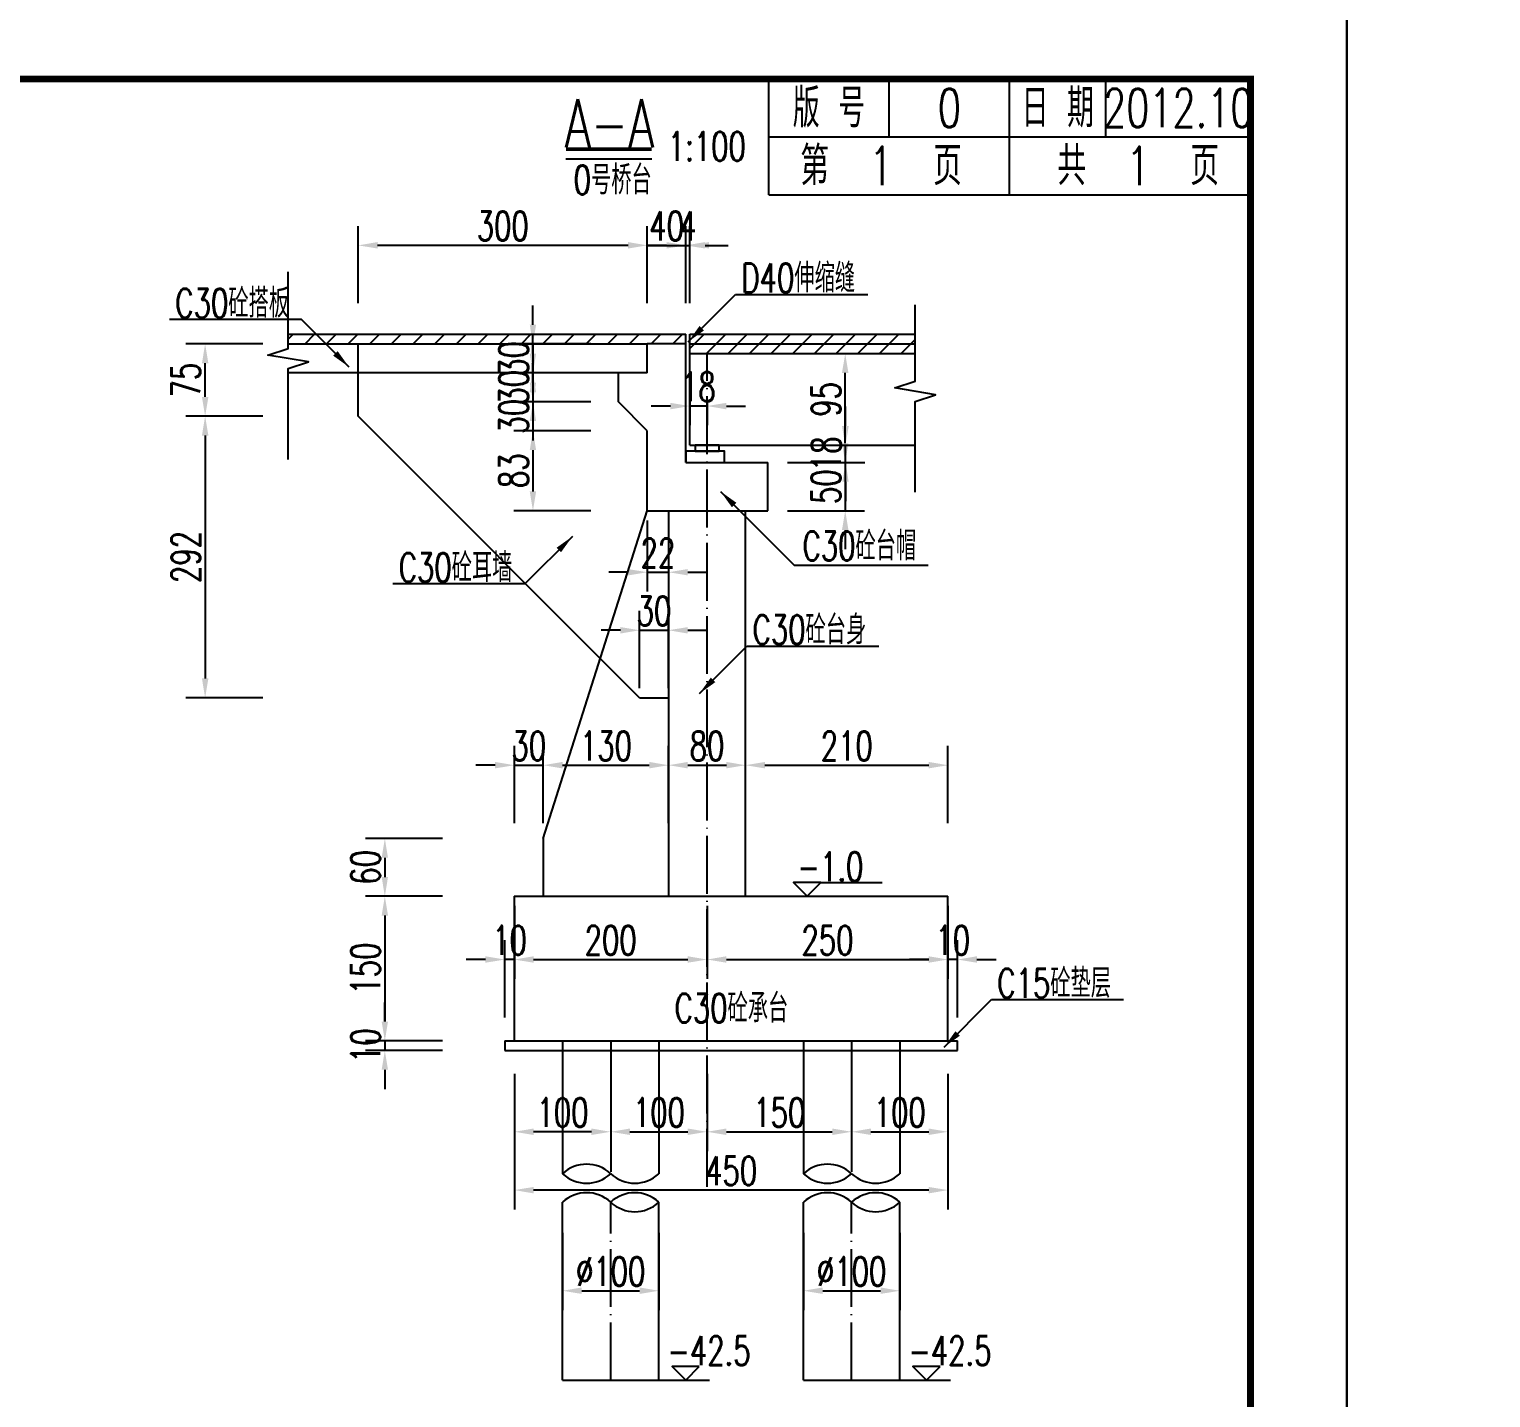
# Model space of a CAD drawing. Header units: millimetres. Extents: x -51 to 12129, y -1309 to -715.
# Drawn here: x 1072.6 to 1224.3, y -1158.5 to -1016.5 of the extents above; entities that cross this region are included whole.
import ezdxf
from ezdxf.enums import TextEntityAlignment as Align

# ---------------------------------------------------------------- set-up
doc = ezdxf.new("R2010")
doc.units = ezdxf.units.MM
doc.header["$LTSCALE"] = 0.25
doc.linetypes.add('ACAD_ISO04W100', pattern=[30, 24, -3, 0, -3])
for name, color, linetype in [('10', 1, 'Continuous'), ('中心线', 3, 'ACAD_ISO04W100'), ('图框', 7, 'Continuous'), ('填充', 8, 'Continuous'), ('文字', 7, 'Continuous'), ('文字字符', 7, 'Continuous'), ('标注', 4, 'Continuous'), ('次轮廓线', 7, 'Continuous'), ('轮廓线', 1, 'Continuous')]:
    doc.layers.add(name, color=color, linetype=linetype)
doc.styles.get("Standard").update_dxf_attribs({"font": 'simplex1.shx', "width": 0.7, "bigfont": 'hztxt.shx'})
doc.dimstyles.get("Standard").update_dxf_attribs({"dimscale": 0, "dimtxt": 3, "dimasz": 2, "dimexe": 1, "dimexo": 1, "dimgap": 0.5, "dimtad": 1, "dimdec": 1, "dimzin": 9, "dimdsep": 46, "dimtxsty": 'Standard', "dimcen": 0.5, "dimclrd": 256, "dimclre": 256, "dimclrt": 256, "dimadec": 1, "dimazin": 2, "dimtfac": 1, "dimtdec": 1, "dimtix": 1, "dimtmove": 2, "dimatfit": 3, "dimfxl": 0, "dimtolj": 1, "dimtzin": 0, "dimlwd": -1, "dimlwe": -1, "dimarcsym": 0})
doc.dimstyles.new('比例1：100', dxfattribs={"dimtxt": 3, "dimasz": 2, "dimexe": 2, "dimexo": 1, "dimgap": 0.5, "dimtad": 1, "dimlfac": 10, "dimzin": 13, "dimdsep": 46, "dimtxsty": 'Standard', "dimcen": -0.09, "dimclrd": 256, "dimclre": 256, "dimclrt": 7, "dimaunit": 1, "dimadec": 0, "dimazin": 2, "dimtfac": 0.0005, "dimtix": 1, "dimtmove": 2, "dimatfit": 3, "dimfxl": 0, "dimtolj": 1, "dimtzin": 13, "dimarcsym": 0})
doc.dimstyles.new('比例1：200', dxfattribs={"dimtxt": 3, "dimasz": 2, "dimexe": 2, "dimexo": 1, "dimgap": 0.5, "dimtad": 1, "dimlfac": 20, "dimzin": 13, "dimdsep": 46, "dimtxsty": 'Standard', "dimcen": -0.09, "dimclrd": 256, "dimclre": 256, "dimclrt": 7, "dimaunit": 1, "dimadec": 0, "dimazin": 2, "dimtfac": 0.0005, "dimtix": 1, "dimtmove": 2, "dimatfit": 3, "dimfxl": 0, "dimtolj": 1, "dimtzin": 13, "dimarcsym": 0})

# ---------------------------------------------------------------- blocks, each defined once
blk = doc.blocks.new('*D894')
at = {"layer": 'Defpoints', "color": 0}
for p in [(1127.93, -1138.16), (1137.93, -1138.16), (1137.93, -1147.35)]:
    blk.add_point(p, dxfattribs=at)
at = {"layer": '标注', "lineweight": -2}
for p, q in [((1127.93, -1141.35), (1127.93, -1149.35)), ((1137.93, -1141.35), (1137.93, -1149.35)), ((1129.93, -1147.35), (1135.93, -1147.35))]:
    blk.add_line(p, q, dxfattribs=at)
at = {"layer": '标注'}
for points in [[(1129.93, -1147.01), (1129.93, -1147.68), (1127.93, -1147.35)], [(1135.93, -1147.01), (1135.93, -1147.68), (1137.93, -1147.35)]]:
    blk.add_solid(points, dxfattribs=at)
at = {"layer": '标注', "color": 7, "insert": (1132.93, -1145.35), "char_height": 3, "attachment_point": 5}
blk.add_mtext('\\A1;%%C100', dxfattribs=at)
blk = doc.blocks.new('*D895')
at = {"layer": 'Defpoints', "color": 0}
for p in [(1152.93, -1138.16), (1162.93, -1138.16), (1162.93, -1147.35)]:
    blk.add_point(p, dxfattribs=at)
at = {"layer": '标注', "lineweight": -2}
for p, q in [((1152.93, -1141.35), (1152.93, -1149.35)), ((1162.93, -1141.35), (1162.93, -1149.35)), ((1154.93, -1147.35), (1160.93, -1147.35))]:
    blk.add_line(p, q, dxfattribs=at)
at = {"layer": '标注'}
for points in [[(1154.93, -1147.01), (1154.93, -1147.68), (1152.93, -1147.35)], [(1160.93, -1147.01), (1160.93, -1147.68), (1162.93, -1147.35)]]:
    blk.add_solid(points, dxfattribs=at)
at = {"layer": '标注', "color": 7, "insert": (1157.93, -1145.35), "char_height": 3, "attachment_point": 5}
blk.add_mtext('\\A1;%%C100', dxfattribs=at)
blk = doc.blocks.new('*D936')
at = {"layer": 'Defpoints', "color": 0}
for p in [(1136.73, -1049.13), (1124.86, -1052.13), (1136.73, -1052.13)]:
    blk.add_point(p, dxfattribs=at)
at = {"layer": '标注', "lineweight": -2}
for p, q in [((1124.86, -1047.13), (1124.86, -1045.13)), ((1130.86, -1049.13), (1122.86, -1049.13)), ((1124.86, -1049.13), (1124.86, -1052.13)), ((1130.86, -1052.13), (1122.86, -1052.13)), ((1124.86, -1054.13), (1124.86, -1056.13))]:
    blk.add_line(p, q, dxfattribs=at)
at = {"layer": '标注'}
for points in [[(1124.53, -1047.13), (1125.19, -1047.13), (1124.86, -1049.13)], [(1124.53, -1054.13), (1125.19, -1054.13), (1124.86, -1052.13)]]:
    blk.add_solid(points, dxfattribs=at)
at = {"layer": '标注', "color": 7, "insert": (1122.86, -1050.63), "char_height": 3, "attachment_point": 5, "rotation": 90}
blk.add_mtext('\\A1;30', dxfattribs=at)
blk = doc.blocks.new('*D937')
at = {"layer": 'Defpoints', "color": 0}
for p in [(1133.73, -1052.13), (1124.86, -1055.13), (1133.73, -1055.13)]:
    blk.add_point(p, dxfattribs=at)
at = {"layer": '标注', "lineweight": -2}
for p, q in [((1124.86, -1050.13), (1124.86, -1048.13)), ((1130.86, -1052.13), (1122.86, -1052.13)), ((1124.86, -1052.13), (1124.86, -1055.13)), ((1130.86, -1055.13), (1122.86, -1055.13)), ((1124.86, -1057.13), (1124.86, -1059.13))]:
    blk.add_line(p, q, dxfattribs=at)
at = {"layer": '标注'}
for points in [[(1124.53, -1050.13), (1125.19, -1050.13), (1124.86, -1052.13)], [(1124.53, -1057.13), (1125.19, -1057.13), (1124.86, -1055.13)]]:
    blk.add_solid(points, dxfattribs=at)
at = {"layer": '标注', "color": 7, "insert": (1122.86, -1053.63), "char_height": 3, "attachment_point": 5, "rotation": 90}
blk.add_mtext('\\A1;30', dxfattribs=at)
blk = doc.blocks.new('*D938')
at = {"layer": 'Defpoints', "color": 0}
for p in [(1133.73, -1055.13), (1124.86, -1058.13), (1136.73, -1058.13)]:
    blk.add_point(p, dxfattribs=at)
at = {"layer": '标注', "lineweight": -2}
for p, q in [((1124.86, -1053.13), (1124.86, -1051.13)), ((1130.86, -1055.13), (1122.86, -1055.13)), ((1124.86, -1055.13), (1124.86, -1058.13)), ((1130.86, -1058.13), (1122.86, -1058.13)), ((1124.86, -1060.13), (1124.86, -1062.13))]:
    blk.add_line(p, q, dxfattribs=at)
at = {"layer": '标注'}
for points in [[(1124.53, -1053.13), (1125.19, -1053.13), (1124.86, -1055.13)], [(1124.53, -1060.13), (1125.19, -1060.13), (1124.86, -1058.13)]]:
    blk.add_solid(points, dxfattribs=at)
at = {"layer": '标注', "color": 7, "insert": (1122.86, -1056.63), "char_height": 3, "attachment_point": 5, "rotation": 90}
blk.add_mtext('\\A1;30', dxfattribs=at)
blk = doc.blocks.new('*D939')
at = {"layer": 'Defpoints', "color": 0}
for p in [(1136.73, -1058.13), (1124.86, -1066.43), (1136.73, -1066.43)]:
    blk.add_point(p, dxfattribs=at)
at = {"layer": '标注', "lineweight": -2}
for p, q in [((1130.86, -1058.13), (1122.86, -1058.13)), ((1124.86, -1060.13), (1124.86, -1064.43)), ((1130.86, -1066.43), (1122.86, -1066.43))]:
    blk.add_line(p, q, dxfattribs=at)
at = {"layer": '标注'}
for points in [[(1124.53, -1060.13), (1125.19, -1060.13), (1124.86, -1058.13)], [(1124.53, -1064.43), (1125.19, -1064.43), (1124.86, -1066.43)]]:
    blk.add_solid(points, dxfattribs=at)
at = {"layer": '标注', "color": 7, "insert": (1122.86, -1062.28), "char_height": 3, "attachment_point": 5, "rotation": 90}
blk.add_mtext('\\A1;83', dxfattribs=at)
blk = doc.blocks.new('*D940')
at = {"layer": 'Defpoints', "color": 0}
for p in [(1106.73, -1038.9), (1106.73, -1049.13), (1136.73, -1049.13)]:
    blk.add_point(p, dxfattribs=at)
at = {"layer": '标注', "lineweight": -2}
for p, q in [((1106.73, -1044.9), (1106.73, -1036.9)), ((1136.73, -1044.9), (1136.73, -1036.9)), ((1134.73, -1038.9), (1108.73, -1038.9))]:
    blk.add_line(p, q, dxfattribs=at)
at = {"layer": '标注'}
for points in [[(1108.73, -1038.56), (1108.73, -1039.23), (1106.73, -1038.9)], [(1134.73, -1038.56), (1134.73, -1039.23), (1136.73, -1038.9)]]:
    blk.add_solid(points, dxfattribs=at)
at = {"layer": '标注', "color": 7, "insert": (1121.73, -1036.9), "char_height": 3, "attachment_point": 5}
blk.add_mtext('\\A1;300', dxfattribs=at)
blk = doc.blocks.new('*D941')
at = {"layer": 'Defpoints', "color": 0}
for p in [(1140.73, -1038.9), (1136.73, -1049.13), (1140.73, -1049.13)]:
    blk.add_point(p, dxfattribs=at)
at = {"layer": '标注', "lineweight": -2}
for p, q in [((1136.73, -1044.9), (1136.73, -1036.9)), ((1140.73, -1044.9), (1140.73, -1036.9)), ((1134.73, -1038.9), (1132.73, -1038.9)), ((1136.73, -1038.9), (1140.73, -1038.9)), ((1142.73, -1038.9), (1144.73, -1038.9))]:
    blk.add_line(p, q, dxfattribs=at)
at = {"layer": '标注'}
for points in [[(1134.73, -1038.56), (1134.73, -1039.23), (1136.73, -1038.9)], [(1142.73, -1038.56), (1142.73, -1039.23), (1140.73, -1038.9)]]:
    blk.add_solid(points, dxfattribs=at)
at = {"layer": '标注', "color": 7, "insert": (1138.73, -1036.9), "char_height": 3, "attachment_point": 5}
blk.add_mtext('\\A1;40', dxfattribs=at)
blk = doc.blocks.new('*D896')
at = {"layer": 'Defpoints', "color": 0}
for p in [(1141.13, -1038.9), (1141.13, -1049.13), (1140.73, -1058.68)]:
    blk.add_point(p, dxfattribs=at)
at = {"layer": '标注', "lineweight": -2}
for p, q in [((1140.73, -1044.9), (1140.73, -1036.9)), ((1141.13, -1044.9), (1141.13, -1036.9)), ((1138.73, -1038.9), (1136.73, -1038.9)), ((1140.73, -1038.9), (1141.13, -1038.9)), ((1143.13, -1038.9), (1145.13, -1038.9))]:
    blk.add_line(p, q, dxfattribs=at)
at = {"layer": '标注'}
for points in [[(1138.73, -1038.56), (1138.73, -1039.23), (1140.73, -1038.9)], [(1143.13, -1038.56), (1143.13, -1039.23), (1141.13, -1038.9)]]:
    blk.add_solid(points, dxfattribs=at)
at = {"layer": '标注', "color": 7, "insert": (1140.93, -1036.9), "char_height": 3, "attachment_point": 5}
blk.add_mtext('\\A1;4', dxfattribs=at)
blk = doc.blocks.new('*D942')
at = {"layer": 'Defpoints', "color": 0}
for p in [(1148.17, -1050.13), (1157.27, -1050.13), (1148.17, -1059.63)]:
    blk.add_point(p, dxfattribs=at)
at = {"layer": '标注', "lineweight": -2}
for p, q in [((1151.27, -1050.13), (1159.27, -1050.13)), ((1157.27, -1057.63), (1157.27, -1052.13)), ((1151.27, -1059.63), (1159.27, -1059.63))]:
    blk.add_line(p, q, dxfattribs=at)
at = {"layer": '标注'}
for points in [[(1156.93, -1052.13), (1157.6, -1052.13), (1157.27, -1050.13)], [(1156.93, -1057.63), (1157.6, -1057.63), (1157.27, -1059.63)]]:
    blk.add_solid(points, dxfattribs=at)
at = {"layer": '标注', "color": 7, "insert": (1155.27, -1054.88), "char_height": 3, "attachment_point": 5, "rotation": 90}
blk.add_mtext('\\A1;95', dxfattribs=at)
blk = doc.blocks.new('*D943')
at = {"layer": 'Defpoints', "color": 0}
for p in [(1148.17, -1061.43), (1149.23, -1066.43), (1157.27, -1066.43)]:
    blk.add_point(p, dxfattribs=at)
at = {"layer": '标注', "lineweight": -2}
for p, q in [((1157.27, -1059.43), (1157.27, -1057.43)), ((1151.27, -1061.43), (1159.27, -1061.43)), ((1157.27, -1061.43), (1157.27, -1066.43)), ((1151.27, -1066.43), (1159.27, -1066.43)), ((1157.27, -1068.43), (1157.27, -1070.43))]:
    blk.add_line(p, q, dxfattribs=at)
at = {"layer": '标注'}
for points in [[(1156.93, -1059.43), (1157.6, -1059.43), (1157.27, -1061.43)], [(1156.93, -1068.43), (1157.6, -1068.43), (1157.27, -1066.43)]]:
    blk.add_solid(points, dxfattribs=at)
at = {"layer": '标注', "color": 7, "insert": (1155.27, -1063.93), "char_height": 3, "attachment_point": 5, "rotation": 90}
blk.add_mtext('\\A1;50', dxfattribs=at)
blk = doc.blocks.new('*D944')
at = {"layer": 'Defpoints', "color": 0}
for p in [(1138.93, -1078.83), (1135.93, -1085.83), (1138.93, -1085.83)]:
    blk.add_point(p, dxfattribs=at)
at = {"layer": '标注', "lineweight": -2}
for p, q in [((1135.93, -1084.83), (1135.93, -1076.83)), ((1138.93, -1084.83), (1138.93, -1076.83)), ((1133.93, -1078.83), (1131.93, -1078.83)), ((1135.93, -1078.83), (1138.93, -1078.83)), ((1140.93, -1078.83), (1142.93, -1078.83))]:
    blk.add_line(p, q, dxfattribs=at)
at = {"layer": '标注'}
for points in [[(1133.93, -1078.5), (1133.93, -1079.17), (1135.93, -1078.83)], [(1140.93, -1078.5), (1140.93, -1079.17), (1138.93, -1078.83)]]:
    blk.add_solid(points, dxfattribs=at)
at = {"layer": '标注', "color": 7, "insert": (1137.43, -1076.83), "char_height": 3, "attachment_point": 5}
blk.add_mtext('\\A1;30', dxfattribs=at)
blk = doc.blocks.new('*D945')
at = {"layer": 'Defpoints', "color": 0}
for p in [(1090.84, -1049.13), (1106.73, -1049.13), (1106.73, -1056.63)]:
    blk.add_point(p, dxfattribs=at)
at = {"layer": '标注', "lineweight": -2}
for p, q in [((1096.84, -1049.13), (1088.84, -1049.13)), ((1090.84, -1054.63), (1090.84, -1051.13)), ((1096.84, -1056.63), (1088.84, -1056.63))]:
    blk.add_line(p, q, dxfattribs=at)
at = {"layer": '标注'}
for points in [[(1090.51, -1051.13), (1091.18, -1051.13), (1090.84, -1049.13)], [(1090.51, -1054.63), (1091.18, -1054.63), (1090.84, -1056.63)]]:
    blk.add_solid(points, dxfattribs=at)
at = {"layer": '标注', "color": 7, "insert": (1088.84, -1052.88), "char_height": 3, "attachment_point": 5, "rotation": 90}
blk.add_mtext('\\A1;75', dxfattribs=at)
blk = doc.blocks.new('*D897')
at = {"layer": 'Defpoints', "color": 0}
for p in [(1106.73, -1056.63), (1090.84, -1085.83), (1135.93, -1085.83)]:
    blk.add_point(p, dxfattribs=at)
at = {"layer": '标注', "lineweight": -2}
for p, q in [((1096.84, -1056.63), (1088.84, -1056.63)), ((1090.84, -1058.63), (1090.84, -1083.83)), ((1096.84, -1085.83), (1088.84, -1085.83))]:
    blk.add_line(p, q, dxfattribs=at)
at = {"layer": '标注'}
for points in [[(1090.51, -1058.63), (1091.18, -1058.63), (1090.84, -1056.63)], [(1090.51, -1083.83), (1091.18, -1083.83), (1090.84, -1085.83)]]:
    blk.add_solid(points, dxfattribs=at)
at = {"layer": '标注', "color": 7, "insert": (1088.84, -1071.23), "char_height": 3, "attachment_point": 5, "rotation": 90}
blk.add_mtext('\\A1;292', dxfattribs=at)
blk = doc.blocks.new('*D946')
at = {"layer": 'Defpoints', "color": 0}
for p in [(1125.93, -1100.43), (1109.49, -1106.43), (1125.93, -1106.43)]:
    blk.add_point(p, dxfattribs=at)
at = {"layer": '标注', "lineweight": -2}
for p, q in [((1115.49, -1100.43), (1107.49, -1100.43)), ((1109.49, -1102.43), (1109.49, -1104.43)), ((1115.49, -1106.43), (1107.49, -1106.43))]:
    blk.add_line(p, q, dxfattribs=at)
at = {"layer": '标注'}
for points in [[(1109.16, -1102.43), (1109.82, -1102.43), (1109.49, -1100.43)], [(1109.16, -1104.43), (1109.82, -1104.43), (1109.49, -1106.43)]]:
    blk.add_solid(points, dxfattribs=at)
at = {"layer": '标注', "color": 7, "insert": (1107.49, -1103.43), "char_height": 3, "attachment_point": 5, "rotation": 90}
blk.add_mtext('\\A1;60', dxfattribs=at)
blk = doc.blocks.new('*D947')
at = {"layer": 'Defpoints', "color": 0}
for p in [(1122.93, -1106.43), (1109.49, -1121.43), (1122.93, -1121.43)]:
    blk.add_point(p, dxfattribs=at)
at = {"layer": '标注', "lineweight": -2}
for p, q in [((1115.49, -1106.43), (1107.49, -1106.43)), ((1109.49, -1108.43), (1109.49, -1119.43)), ((1115.49, -1121.43), (1107.49, -1121.43))]:
    blk.add_line(p, q, dxfattribs=at)
at = {"layer": '标注'}
for points in [[(1109.16, -1108.43), (1109.82, -1108.43), (1109.49, -1106.43)], [(1109.16, -1119.43), (1109.82, -1119.43), (1109.49, -1121.43)]]:
    blk.add_solid(points, dxfattribs=at)
at = {"layer": '标注', "color": 7, "insert": (1107.49, -1113.93), "char_height": 3, "attachment_point": 5, "rotation": 90}
blk.add_mtext('\\A1;150', dxfattribs=at)
blk = doc.blocks.new('*D948')
at = {"layer": 'Defpoints', "color": 0}
for p in [(1122.93, -1121.43), (1109.49, -1122.43), (1140.19, -1122.43)]:
    blk.add_point(p, dxfattribs=at)
at = {"layer": '标注', "lineweight": -2}
for p, q in [((1109.49, -1119.43), (1109.49, -1117.43)), ((1115.49, -1121.43), (1107.49, -1121.43)), ((1109.49, -1121.43), (1109.49, -1122.43)), ((1115.49, -1122.43), (1107.49, -1122.43)), ((1109.49, -1124.43), (1109.49, -1126.43))]:
    blk.add_line(p, q, dxfattribs=at)
at = {"layer": '标注'}
for points in [[(1109.16, -1119.43), (1109.82, -1119.43), (1109.49, -1121.43)], [(1109.16, -1124.43), (1109.82, -1124.43), (1109.49, -1122.43)]]:
    blk.add_solid(points, dxfattribs=at)
at = {"layer": '标注', "color": 7, "insert": (1107.49, -1121.93), "char_height": 3, "attachment_point": 5, "rotation": 90}
blk.add_mtext('\\A1;10', dxfattribs=at)
blk = doc.blocks.new('*D898')
at = {"layer": 'Defpoints', "color": 0}
for p in [(1125.93, -1092.83), (1122.93, -1106.43), (1125.93, -1106.43)]:
    blk.add_point(p, dxfattribs=at)
at = {"layer": '标注', "lineweight": -2}
for p, q in [((1122.93, -1098.83), (1122.93, -1090.83)), ((1125.93, -1098.83), (1125.93, -1090.83)), ((1120.93, -1092.83), (1118.93, -1092.83)), ((1122.93, -1092.83), (1125.93, -1092.83)), ((1127.93, -1092.83), (1129.93, -1092.83))]:
    blk.add_line(p, q, dxfattribs=at)
at = {"layer": '标注'}
for points in [[(1120.93, -1092.49), (1120.93, -1093.16), (1122.93, -1092.83)], [(1127.93, -1092.49), (1127.93, -1093.16), (1125.93, -1092.83)]]:
    blk.add_solid(points, dxfattribs=at)
at = {"layer": '标注', "color": 7, "insert": (1124.43, -1090.83), "char_height": 3, "attachment_point": 5}
blk.add_mtext('\\A1;30', dxfattribs=at)
blk = doc.blocks.new('*D949')
at = {"layer": 'Defpoints', "color": 0}
for p in [(1138.93, -1092.83), (1125.93, -1106.43), (1138.93, -1106.43)]:
    blk.add_point(p, dxfattribs=at)
at = {"layer": '标注', "lineweight": -2}
for p, q in [((1125.93, -1098.83), (1125.93, -1090.83)), ((1138.93, -1098.83), (1138.93, -1090.83)), ((1127.93, -1092.83), (1136.93, -1092.83))]:
    blk.add_line(p, q, dxfattribs=at)
at = {"layer": '标注'}
for points in [[(1127.93, -1092.49), (1127.93, -1093.16), (1125.93, -1092.83)], [(1136.93, -1092.49), (1136.93, -1093.16), (1138.93, -1092.83)]]:
    blk.add_solid(points, dxfattribs=at)
at = {"layer": '标注', "color": 7, "insert": (1132.43, -1090.83), "char_height": 3, "attachment_point": 5}
blk.add_mtext('\\A1;130', dxfattribs=at)
blk = doc.blocks.new('*D950')
at = {"layer": 'Defpoints', "color": 0}
for p in [(1146.93, -1092.83), (1138.93, -1106.43), (1146.93, -1106.43)]:
    blk.add_point(p, dxfattribs=at)
at = {"layer": '标注', "lineweight": -2}
for p, q in [((1138.93, -1098.83), (1138.93, -1090.83)), ((1146.93, -1098.83), (1146.93, -1090.83)), ((1140.93, -1092.83), (1144.93, -1092.83))]:
    blk.add_line(p, q, dxfattribs=at)
at = {"layer": '标注'}
for points in [[(1140.93, -1092.49), (1140.93, -1093.16), (1138.93, -1092.83)], [(1144.93, -1092.49), (1144.93, -1093.16), (1146.93, -1092.83)]]:
    blk.add_solid(points, dxfattribs=at)
at = {"layer": '标注', "color": 7, "insert": (1142.93, -1090.83), "char_height": 3, "attachment_point": 5}
blk.add_mtext('\\A1;80', dxfattribs=at)
blk = doc.blocks.new('*D951')
at = {"layer": 'Defpoints', "color": 0}
for p in [(1167.93, -1092.83), (1146.93, -1106.43), (1167.93, -1106.43)]:
    blk.add_point(p, dxfattribs=at)
at = {"layer": '标注', "lineweight": -2}
for p, q in [((1146.93, -1098.83), (1146.93, -1090.83)), ((1167.93, -1098.83), (1167.93, -1090.83)), ((1148.93, -1092.83), (1165.93, -1092.83))]:
    blk.add_line(p, q, dxfattribs=at)
at = {"layer": '标注'}
for points in [[(1148.93, -1092.49), (1148.93, -1093.16), (1146.93, -1092.83)], [(1165.93, -1092.49), (1165.93, -1093.16), (1167.93, -1092.83)]]:
    blk.add_solid(points, dxfattribs=at)
at = {"layer": '标注', "color": 7, "insert": (1157.43, -1090.83), "char_height": 3, "attachment_point": 5}
blk.add_mtext('\\A1;210', dxfattribs=at)
blk = doc.blocks.new('*D952')
at = {"layer": 'Defpoints', "color": 0}
for p in [(1122.93, -1106.43), (1142.93, -1106.43), (1142.93, -1112.99)]:
    blk.add_point(p, dxfattribs=at)
at = {"layer": '标注', "lineweight": -2}
for p, q in [((1122.93, -1107.43), (1122.93, -1114.99)), ((1142.93, -1107.43), (1142.93, -1114.99)), ((1124.93, -1112.99), (1140.93, -1112.99))]:
    blk.add_line(p, q, dxfattribs=at)
at = {"layer": '标注'}
for points in [[(1124.93, -1112.65), (1124.93, -1113.32), (1122.93, -1112.99)], [(1140.93, -1112.65), (1140.93, -1113.32), (1142.93, -1112.99)]]:
    blk.add_solid(points, dxfattribs=at)
at = {"layer": '标注', "color": 7, "insert": (1132.93, -1110.99), "char_height": 3, "attachment_point": 5}
blk.add_mtext('\\A1;200', dxfattribs=at)
blk = doc.blocks.new('*D899')
at = {"layer": 'Defpoints', "color": 0}
for p in [(1142.93, -1106.43), (1167.93, -1106.43), (1167.93, -1112.99)]:
    blk.add_point(p, dxfattribs=at)
at = {"layer": '标注', "lineweight": -2}
for p, q in [((1142.93, -1107.43), (1142.93, -1114.99)), ((1167.93, -1107.43), (1167.93, -1114.99)), ((1144.93, -1112.99), (1165.93, -1112.99))]:
    blk.add_line(p, q, dxfattribs=at)
at = {"layer": '标注'}
for points in [[(1144.93, -1112.65), (1144.93, -1113.32), (1142.93, -1112.99)], [(1165.93, -1112.65), (1165.93, -1113.32), (1167.93, -1112.99)]]:
    blk.add_solid(points, dxfattribs=at)
at = {"layer": '标注', "color": 7, "insert": (1155.43, -1110.99), "char_height": 3, "attachment_point": 5}
blk.add_mtext('\\A1;250', dxfattribs=at)
blk = doc.blocks.new('*D953')
at = {"layer": 'Defpoints', "color": 0}
for p in [(1122.93, -1121.43), (1132.93, -1121.43), (1122.93, -1130.86)]:
    blk.add_point(p, dxfattribs=at)
at = {"layer": '标注', "lineweight": -2}
for p, q in [((1122.93, -1124.86), (1122.93, -1132.86)), ((1132.93, -1124.86), (1132.93, -1132.86)), ((1130.93, -1130.86), (1124.93, -1130.86))]:
    blk.add_line(p, q, dxfattribs=at)
at = {"layer": '标注'}
for points in [[(1124.93, -1130.52), (1124.93, -1131.19), (1122.93, -1130.86)], [(1130.93, -1130.52), (1130.93, -1131.19), (1132.93, -1130.86)]]:
    blk.add_solid(points, dxfattribs=at)
at = {"layer": '标注', "color": 7, "insert": (1127.93, -1128.86), "char_height": 3, "attachment_point": 5}
blk.add_mtext('\\A1;100', dxfattribs=at)
blk = doc.blocks.new('*D954')
at = {"layer": 'Defpoints', "color": 0}
for p in [(1142.93, -1119.86), (1132.93, -1121.43), (1142.93, -1130.86)]:
    blk.add_point(p, dxfattribs=at)
at = {"layer": '标注', "lineweight": -2}
for p, q in [((1132.93, -1124.86), (1132.93, -1132.86)), ((1142.93, -1124.86), (1142.93, -1132.86)), ((1134.93, -1130.86), (1140.93, -1130.86))]:
    blk.add_line(p, q, dxfattribs=at)
at = {"layer": '标注'}
for points in [[(1134.93, -1130.52), (1134.93, -1131.19), (1132.93, -1130.86)], [(1140.93, -1130.52), (1140.93, -1131.19), (1142.93, -1130.86)]]:
    blk.add_solid(points, dxfattribs=at)
at = {"layer": '标注', "color": 7, "insert": (1137.93, -1128.86), "char_height": 3, "attachment_point": 5}
blk.add_mtext('\\A1;100', dxfattribs=at)
blk = doc.blocks.new('*D955')
at = {"layer": 'Defpoints', "color": 0}
for p in [(1142.93, -1121.43), (1157.93, -1121.43), (1157.93, -1130.86)]:
    blk.add_point(p, dxfattribs=at)
at = {"layer": '标注', "lineweight": -2}
for p, q in [((1142.93, -1124.86), (1142.93, -1132.86)), ((1157.93, -1124.86), (1157.93, -1132.86)), ((1144.93, -1130.86), (1155.93, -1130.86))]:
    blk.add_line(p, q, dxfattribs=at)
at = {"layer": '标注'}
for points in [[(1144.93, -1130.52), (1144.93, -1131.19), (1142.93, -1130.86)], [(1155.93, -1130.52), (1155.93, -1131.19), (1157.93, -1130.86)]]:
    blk.add_solid(points, dxfattribs=at)
at = {"layer": '标注', "color": 7, "insert": (1150.43, -1128.86), "char_height": 3, "attachment_point": 5}
blk.add_mtext('\\A1;150', dxfattribs=at)
blk = doc.blocks.new('*D956')
at = {"layer": 'Defpoints', "color": 0}
for p in [(1157.93, -1121.43), (1167.93, -1121.43), (1167.93, -1130.86)]:
    blk.add_point(p, dxfattribs=at)
at = {"layer": '标注', "lineweight": -2}
for p, q in [((1157.93, -1124.86), (1157.93, -1132.86)), ((1167.93, -1124.86), (1167.93, -1132.86)), ((1159.93, -1130.86), (1165.93, -1130.86))]:
    blk.add_line(p, q, dxfattribs=at)
at = {"layer": '标注'}
for points in [[(1159.93, -1130.52), (1159.93, -1131.19), (1157.93, -1130.86)], [(1165.93, -1130.52), (1165.93, -1131.19), (1167.93, -1130.86)]]:
    blk.add_solid(points, dxfattribs=at)
at = {"layer": '标注', "color": 7, "insert": (1162.93, -1128.86), "char_height": 3, "attachment_point": 5}
blk.add_mtext('\\A1;100', dxfattribs=at)
blk = doc.blocks.new('*D900')
at = {"layer": 'Defpoints', "color": 0}
for p in [(1122.93, -1121.43), (1167.93, -1121.43), (1122.93, -1136.91)]:
    blk.add_point(p, dxfattribs=at)
at = {"layer": '标注', "lineweight": -2}
for p, q in [((1122.93, -1130.91), (1122.93, -1138.91)), ((1167.93, -1130.91), (1167.93, -1138.91)), ((1165.93, -1136.91), (1124.93, -1136.91))]:
    blk.add_line(p, q, dxfattribs=at)
at = {"layer": '标注'}
for points in [[(1124.93, -1136.58), (1124.93, -1137.25), (1122.93, -1136.91)], [(1165.93, -1136.58), (1165.93, -1137.25), (1167.93, -1136.91)]]:
    blk.add_solid(points, dxfattribs=at)
at = {"layer": '标注', "color": 7, "insert": (1145.43, -1134.91), "char_height": 3, "attachment_point": 5}
blk.add_mtext('\\A1;450', dxfattribs=at)
blk = doc.blocks.new('*D967')
at = {"layer": 'Defpoints', "color": 0}
for p in [(1141.13, -1053.98), (1142.93, -1053.98), (1141.13, -1055.57)]:
    blk.add_point(p, dxfattribs=at)
at = {"layer": '标注', "lineweight": -2}
for p, q in [((1139.13, -1055.57), (1137.13, -1055.57)), ((1141.13, -1054.98), (1141.13, -1057.57)), ((1142.93, -1055.57), (1141.13, -1055.57)), ((1142.93, -1054.98), (1142.93, -1057.57)), ((1144.93, -1055.57), (1146.93, -1055.57))]:
    blk.add_line(p, q, dxfattribs=at)
at = {"layer": '标注'}
for points in [[(1139.13, -1055.24), (1139.13, -1055.91), (1141.13, -1055.57)], [(1144.93, -1055.24), (1144.93, -1055.91), (1142.93, -1055.57)]]:
    blk.add_solid(points, dxfattribs=at)
at = {"layer": '标注', "color": 7, "insert": (1142.03, -1053.57), "char_height": 3, "attachment_point": 5}
blk.add_mtext('\\A1;18', dxfattribs=at)
blk = doc.blocks.new('*D1052')
at = {"layer": 'Defpoints', "color": 0}
for p in [(1148.17, -1059.63), (1157.3, -1059.63), (1148.17, -1061.43)]:
    blk.add_point(p, dxfattribs=at)
at = {"layer": '标注', "lineweight": -2}
for p, q in [((1157.3, -1057.63), (1157.3, -1055.63)), ((1151.3, -1059.63), (1159.3, -1059.63)), ((1157.3, -1061.43), (1157.3, -1059.63)), ((1151.3, -1061.43), (1159.3, -1061.43)), ((1157.3, -1063.43), (1157.3, -1065.43))]:
    blk.add_line(p, q, dxfattribs=at)
at = {"layer": '标注'}
for points in [[(1156.97, -1057.63), (1157.63, -1057.63), (1157.3, -1059.63)], [(1156.97, -1063.43), (1157.63, -1063.43), (1157.3, -1061.43)]]:
    blk.add_solid(points, dxfattribs=at)
at = {"layer": '标注', "color": 7, "insert": (1155.3, -1060.53), "char_height": 3, "attachment_point": 5, "rotation": 90}
blk.add_mtext('\\A1;18', dxfattribs=at)
blk = doc.blocks.new('*D2132')
at = {"layer": 'Defpoints', "color": 0}
for p in [(1121.93, -1112.99), (1121.93, -1120.85), (1122.93, -1120.85)]:
    blk.add_point(p, dxfattribs=at)
at = {"layer": '标注', "lineweight": -2}
for p, q in [((1121.93, -1118.99), (1121.93, -1110.99)), ((1122.93, -1118.99), (1122.93, -1110.99)), ((1119.93, -1112.99), (1117.93, -1112.99)), ((1122.93, -1112.99), (1121.93, -1112.99)), ((1124.93, -1112.99), (1126.93, -1112.99))]:
    blk.add_line(p, q, dxfattribs=at)
at = {"layer": '标注'}
for points in [[(1119.93, -1112.65), (1119.93, -1113.32), (1121.93, -1112.99)], [(1124.93, -1112.65), (1124.93, -1113.32), (1122.93, -1112.99)]]:
    blk.add_solid(points, dxfattribs=at)
at = {"layer": '标注', "color": 7, "insert": (1122.43, -1110.99), "char_height": 3, "attachment_point": 5}
blk.add_mtext('\\A1;10', dxfattribs=at)
blk = doc.blocks.new('*D2133')
at = {"layer": 'Defpoints', "color": 0}
for p in [(1167.93, -1112.99), (1167.93, -1120.85), (1168.93, -1120.85)]:
    blk.add_point(p, dxfattribs=at)
at = {"layer": '标注', "lineweight": -2}
for p, q in [((1167.93, -1118.99), (1167.93, -1110.99)), ((1168.93, -1118.99), (1168.93, -1110.99)), ((1165.93, -1112.99), (1163.93, -1112.99)), ((1168.93, -1112.99), (1167.93, -1112.99)), ((1170.93, -1112.99), (1172.93, -1112.99))]:
    blk.add_line(p, q, dxfattribs=at)
at = {"layer": '标注'}
for points in [[(1165.93, -1112.65), (1165.93, -1113.32), (1167.93, -1112.99)], [(1170.93, -1112.65), (1170.93, -1113.32), (1168.93, -1112.99)]]:
    blk.add_solid(points, dxfattribs=at)
at = {"layer": '标注', "color": 7, "insert": (1168.43, -1110.99), "char_height": 3, "attachment_point": 5}
blk.add_mtext('\\A1;10', dxfattribs=at)
blk = doc.blocks.new('series')
at = {"width": 0.75}
for tag, height, p in [('页码', 4, (-35, -19)), ('图名', 5, (-220, -282)), ('图号', 5, (-20, -282))]:
    blk.add_attdef(tag, text='', height=height, dxfattribs=at).set_placement(p, align=Align.MIDDLE_CENTER)
blk = doc.blocks.new('*D2517')
at = {"layer": 'Defpoints', "color": 0}
for p in [(1136.73, -1066.43), (1138.93, -1066.43), (1138.93, -1072.81)]:
    blk.add_point(p, dxfattribs=at)
at = {"layer": '标注', "lineweight": -2}
for p, q in [((1136.73, -1067.43), (1136.73, -1074.81)), ((1138.93, -1067.43), (1138.93, -1074.81)), ((1134.73, -1072.81), (1132.73, -1072.81)), ((1136.73, -1072.81), (1138.93, -1072.81)), ((1140.93, -1072.81), (1142.93, -1072.81))]:
    blk.add_line(p, q, dxfattribs=at)
at = {"layer": '标注'}
for points in [[(1134.73, -1072.48), (1134.73, -1073.14), (1136.73, -1072.81)], [(1140.93, -1072.48), (1140.93, -1073.14), (1138.93, -1072.81)]]:
    blk.add_solid(points, dxfattribs=at)
at = {"layer": '标注', "color": 7, "insert": (1137.83, -1070.81), "char_height": 3, "attachment_point": 5}
blk.add_mtext('\\A1;22', dxfattribs=at)
blk = doc.blocks.new('123')
at = {"layer": '图框', "color": 2}
blk.add_lwpolyline([(369.33, -1011.65), (369.33, -714.65), (-50.67, -714.65), (-50.67, -1011.65)], close=True, dxfattribs=at)

msp = doc.modelspace()

# ---------------------------------------------------------------- hatches: boundary and pattern name
at = {"layer": '填充'}
h = msp.add_hatch(dxfattribs=at)
h.set_pattern_fill('ANSI31', color=256, scale=0.5, style=0)
h.set_pattern_definition([(45, (5.4569, 297.7564), (-1.122532, 1.122532), [])])
h.paths.add_polyline_path([(1141.12891, -1048.12514), (1141.12891, -1049.12514), (1164.521, -1049.12514), (1164.521, -1048.12514)])
h.paths.add_polyline_path([(1099.45601, -1048.12514), (1099.45601, -1049.12514), (1136.72891, -1049.12514), (1140.72891, -1049.12514), (1140.72891, -1048.12514)])
h.paths.add_polyline_path([(1141.12891, -1049.12514), (1141.12891, -1050.12514), (1164.521, -1050.12514), (1164.521, -1049.12514)])

# ---------------------------------------------------------------- linework, layer by layer
msp.add_line((1154.7212, -1105.01107), (1161.1055, -1105.01107))
at = {"const_width": 0.7}
msp.add_lwpolyline([(1199.33091, -1021.65472), (819.33091, -1021.65472), (819.33091, -1298.65472), (1199.33091, -1298.65472), (1199.33091, -1021.65472)], dxfattribs=at)
at = {"ltscale": 2}
for points in [[(1099.45601, -1061.10671), (1099.45601, -1051.68674), (1101.55601, -1050.98674), (1097.35601, -1050.28674), (1099.45601, -1049.58674), (1099.45601, -1041.64645)], [(1164.521, -1064.51724), (1164.521, -1055.09727), (1166.621, -1054.39727), (1162.421, -1053.69727), (1164.521, -1052.99727), (1164.521, -1045.05697)]]:
    msp.add_lwpolyline(points, dxfattribs=at)
at = {"layer": '10', "linetype": 'Continuous'}
for p, q in [((1099.45601, -1048.12514), (1140.72891, -1048.12514)), ((1141.12891, -1048.12514), (1164.521, -1048.12514))]:
    msp.add_line(p, q, dxfattribs=at)
at = {"layer": '中心线'}
for p, q in [((1142.92891, -1136.55996), (1142.92891, -1050.12514)), ((1132.92891, -1121.42514), (1132.92891, -1135.21446)), ((1157.92891, -1121.42514), (1157.92891, -1135.21446)), ((1132.92891, -1156.62642), (1132.92891, -1138.16347)), ((1157.92891, -1156.62642), (1157.92891, -1138.16347))]:
    msp.add_line(p, q, dxfattribs=at)
at = {"layer": '文字'}
msp.add_line((1128.29078, -1029.92593), (1137.18813, -1029.92593), dxfattribs=at)
at = {"layer": '文字', "const_width": 0.4}
msp.add_lwpolyline([(1128.29078, -1028.92593), (1137.18813, -1028.92593)], dxfattribs=at)
at = {"layer": '标注'}
for p, q in [((1137.92891, -1156.62642), (1143.17837, -1156.62642)), ((1162.92891, -1156.62642), (1168.17837, -1156.62642))]:
    msp.add_line(p, q, dxfattribs=at)
for centre, start, end in [((1130.42891, -1137.90035), 47.0529015, 132.9470985), ((1155.42891, -1137.90035), 47.0529015, 132.9470985), ((1130.42891, -1132.52857), 227.0529015, 312.9470985), ((1135.42891, -1132.52857), 227.0529015, 312.9470985), ((1155.42891, -1132.52857), 227.0529015, 312.9470985), ((1160.42891, -1132.52857), 227.0529015, 312.9470985), ((1130.42891, -1140.84936), 47.0529015, 132.9470985), ((1135.42891, -1140.84936), 47.0529015, 132.9470985), ((1155.42891, -1140.84936), 47.0529015, 132.9470985), ((1160.42891, -1140.84936), 47.0529015, 132.9470985), ((1135.42891, -1135.47758), 227.0529015, 312.9470985), ((1160.42891, -1135.47758), 227.0529015, 312.9470985)]:
    msp.add_arc(centre, 3.66933, start, end, dxfattribs=at)
at = {"layer": '次轮廓线'}
for p, q in [((1149.33091, -1033.65472), (1149.33091, -1021.65472)), ((1161.83091, -1027.65472), (1161.83091, -1021.65472)), ((1174.33091, -1027.65472), (1174.33091, -1021.65472)), ((1184.33091, -1027.65472), (1184.33091, -1021.65472)), ((1149.33091, -1027.65472), (1199.33091, -1027.65472)), ((1174.33091, -1033.65472), (1174.33091, -1027.65472)), ((1149.33091, -1033.65472), (1199.33091, -1033.65472))]:
    msp.add_line(p, q, dxfattribs=at)
for points in [[(1154.7212, -1105.01107), (1151.89306, -1105.01107), (1153.30713, -1106.42514)], [(1142.12543, -1155.21221), (1139.29701, -1155.21221), (1140.71122, -1156.62642)], [(1167.12543, -1155.21221), (1164.29701, -1155.21221), (1165.71122, -1156.62642)]]:
    msp.add_lwpolyline(points, close=True, dxfattribs=at)
at = {"layer": '轮廓线'}
for p, q in [((1099.45601, -1049.12514), (1136.72891, -1049.12514)), ((1106.72891, -1056.62514), (1106.72891, -1049.12514)), ((1136.72891, -1052.12514), (1136.72891, -1049.12514)), ((1140.72891, -1049.12514), (1136.72891, -1049.12514)), ((1140.72891, -1061.42514), (1140.72891, -1048.12514)), ((1141.12891, -1059.62514), (1141.12891, -1048.12514)), ((1141.12891, -1049.12514), (1164.521, -1049.12514)), ((1141.12891, -1050.12514), (1164.521, -1050.12514)), ((1136.72891, -1052.12514), (1099.45601, -1052.12514)), ((1133.72891, -1055.12514), (1133.72891, -1052.12514)), ((1136.72891, -1058.12514), (1133.72891, -1055.12514)), ((1135.92891, -1085.82514), (1106.72891, -1056.62514)), ((1136.72891, -1066.42514), (1136.72891, -1058.12514)), ((1141.12891, -1059.62514), (1164.521, -1059.62514)), ((1140.72891, -1061.42514), (1149.22891, -1061.42514)), ((1149.22891, -1066.42514), (1149.22891, -1061.42514)), ((1125.92891, -1100.42514), (1136.72891, -1066.42514)), ((1136.72891, -1066.42514), (1149.22891, -1066.42514)), ((1138.92891, -1066.42514), (1138.92891, -1106.42514)), ((1146.92891, -1106.42514), (1146.92891, -1066.42514)), ((1135.92891, -1085.82514), (1138.92891, -1085.82514)), ((1125.92891, -1100.42514), (1125.92891, -1106.42514)), ((1122.92891, -1106.42514), (1167.92891, -1106.42514)), ((1122.92891, -1106.42514), (1122.92891, -1121.42514)), ((1167.92891, -1121.42514), (1167.92891, -1106.42514)), ((1121.92891, -1121.42514), (1168.92891, -1121.42514)), ((1121.92891, -1121.42514), (1121.92891, -1122.42514)), ((1127.92891, -1121.42514), (1127.92891, -1135.21446)), ((1137.92891, -1121.42514), (1137.92891, -1135.21446)), ((1152.92891, -1121.42514), (1152.92891, -1135.21446)), ((1162.92891, -1121.42514), (1162.92891, -1135.21446)), ((1168.92891, -1122.42514), (1168.92891, -1121.42514)), ((1121.92891, -1122.42514), (1168.92891, -1122.42514)), ((1127.92891, -1156.62642), (1127.92891, -1138.16347)), ((1137.92891, -1156.62642), (1137.92891, -1138.16347)), ((1152.92891, -1156.62642), (1152.92891, -1138.16347)), ((1162.92891, -1156.62642), (1162.92891, -1138.16347)), ((1127.92891, -1156.62642), (1137.92891, -1156.62642)), ((1152.92891, -1156.62642), (1162.92891, -1156.62642))]:
    msp.add_line(p, q, dxfattribs=at)
for points in [[(1141.67891, -1060.25514), (1144.17891, -1060.25514), (1144.17891, -1059.62514), (1141.67891, -1059.62514)], [(1140.72891, -1061.42514), (1144.72891, -1061.42514), (1144.72891, -1060.25514), (1140.72891, -1060.25514)]]:
    msp.add_lwpolyline(points, close=True, dxfattribs=at)

# ---------------------------------------------------------------- block references
ref = msp.add_blockref('series', (1209.33091, -1011.65472))
ref.add_attrib('页码', '第  1  页    共  1  页', dxfattribs={"height": 4, "width": 0.75}).set_placement((1174.33091, -1030.65472), align=Align.MIDDLE_CENTER)
at = {"layer": '标注'}
for p in [(840, -297), (1260, -297)]:
    msp.add_blockref('123', p, dxfattribs=at)

# ---------------------------------------------------------------- texts
at = {"width": 0.7}
for s, p in [('0号桥台', (1133.13789, -1033.60849)), ('D40伸缩缝', (1152.39652, -1043.78256)), ('C30砼搭板', (1093.6485, -1046.40153)), ('C30砼台帽', (1158.73898, -1071.583)), ('C30砼耳墙', (1116.82788, -1073.82072)), ('C30砼台身', (1153.55786, -1080.2783)), ('C15砼垫层', (1178.95436, -1116.94679))]:
    msp.add_text(s, height=3, dxfattribs=at).set_placement(p, align=Align.CENTER)
at = {"layer": '文字', "width": 0.7}
for s, height, p in [('版 号', 4, (1155.58091, -1024.65472)), ('A-A', 5, (1132.81324, -1026.24865)), ('0', 4, (1168.08091, -1024.65472)), ('日 期', 4, (1179.33091, -1024.65472)), ('2012.10', 4, (1191.83091, -1024.65472)), ('1:100', 3, (1142.90241, -1028.62684)), ('-1.0', 2.9997, (1155.7293, -1103.36145)), ('-42.5', 3, (1143.13363, -1153.56242)), ('-42.5', 3, (1168.13363, -1153.56242))]:
    msp.add_text(s, height=height, dxfattribs=at).set_placement(p, align=Align.MIDDLE_CENTER)
at = {"layer": '文字字符', "width": 0.7}
msp.add_text('C30砼承台', height=3, dxfattribs=at).set_placement((1145.463, -1117.86866), align=Align.MIDDLE)

# ---------------------------------------------------------------- dimensions: what is measured, and where the dimension line sits
at = {"layer": '标注'}
for base, p1, p2, picture, middle in [((1106.72891, -1038.89688), (1136.72891, -1049.12514), (1106.72891, -1049.12514), '*D940', (1121.72891, -1036.89688)), ((1140.72891, -1038.89688), (1136.72891, -1049.12514), (1140.72891, -1049.12514), '*D941', (1138.72891, -1036.89688)), ((1141.12891, -1038.89688), (1140.72891, -1058.67823), (1141.12891, -1049.12514), '*D896', (1140.92891, -1036.89688)), ((1141.12891, -1055.57482), (1142.92891, -1053.97647), (1141.12891, -1053.97647), '*D967', (1142.02891, -1053.57482)), ((1138.92891, -1072.8111), (1136.72891, -1066.42514), (1138.92891, -1066.42514), '*D2517', (1137.82891, -1070.8111)), ((1138.92891, -1078.83458), (1135.92891, -1085.82514), (1138.92891, -1085.82514), '*D944', (1137.42891, -1076.83458)), ((1125.92891, -1092.82803), (1122.92891, -1106.42514), (1125.92891, -1106.42514), '*D898', (1124.42891, -1090.82803)), ((1138.92891, -1092.82803), (1125.92891, -1106.42514), (1138.92891, -1106.42514), '*D949', (1132.42891, -1090.82803)), ((1146.92891, -1092.82803), (1138.92891, -1106.42514), (1146.92891, -1106.42514), '*D950', (1142.92891, -1090.82803)), ((1167.92891, -1092.82803), (1146.92891, -1106.42514), (1167.92891, -1106.42514), '*D951', (1157.42891, -1090.82803)), ((1142.92891, -1112.98623), (1122.92891, -1106.42514), (1142.92891, -1106.42514), '*D952', (1132.92891, -1110.98623)), ((1167.92891, -1112.98623), (1142.92891, -1106.42514), (1167.92891, -1106.42514), '*D899', (1155.42891, -1110.98623)), ((1121.92891, -1112.98623), (1122.92891, -1120.84684), (1121.92891, -1120.84684), '*D2132', (1122.42891, -1110.98623)), ((1167.92891, -1112.98623), (1168.92891, -1120.84684), (1167.92891, -1120.84684), '*D2133', (1168.42891, -1110.98623)), ((1142.92891, -1130.85692), (1132.92891, -1121.42514), (1142.92891, -1119.86203), '*D954', (1137.92891, -1128.85692)), ((1122.92891, -1130.85692), (1132.92891, -1121.42514), (1122.92891, -1121.42514), '*D953', (1127.92891, -1128.85692)), ((1122.92891, -1136.91315), (1167.92891, -1121.42514), (1122.92891, -1121.42514), '*D900', (1145.42891, -1134.91315)), ((1157.92891, -1130.85692), (1142.92891, -1121.42514), (1157.92891, -1121.42514), '*D955', (1150.42891, -1128.85692)), ((1167.92891, -1130.85692), (1157.92891, -1121.42514), (1167.92891, -1121.42514), '*D956', (1162.92891, -1128.85692))]:
    dim = msp.add_linear_dim(base=base, p1=p1, p2=p2, dimstyle='比例1：100', dxfattribs=at)
    dim.commit()
    dim.dimension.update_dxf_attribs({"geometry": picture, "text_midpoint": middle})
for base, p1, p2, picture, middle in [((1124.86014, -1052.12514), (1136.72891, -1049.12514), (1136.72891, -1052.12514), '*D936', (1122.86014, -1050.62514)), ((1090.84262, -1049.12514), (1106.72891, -1056.62514), (1106.72891, -1049.12514), '*D945', (1088.84262, -1052.87514)), ((1124.86014, -1055.12514), (1133.72891, -1052.12514), (1133.72891, -1055.12514), '*D937', (1122.86014, -1053.62514)), ((1157.2654, -1050.12514), (1148.16878, -1059.62514), (1148.16878, -1050.12514), '*D942', (1155.2654, -1054.87514)), ((1124.86014, -1058.12514), (1133.72891, -1055.12514), (1136.72891, -1058.12514), '*D938', (1122.86014, -1056.62514)), ((1157.29874, -1059.62514), (1148.16878, -1061.42514), (1148.16878, -1059.62514), '*D1052', (1155.29874, -1060.52514)), ((1090.84262, -1085.82514), (1106.72891, -1056.62514), (1135.92891, -1085.82514), '*D897', (1088.84262, -1071.22514)), ((1124.86014, -1066.42514), (1136.72891, -1058.12514), (1136.72891, -1066.42514), '*D939', (1122.86014, -1062.27514)), ((1157.2654, -1066.42514), (1148.16878, -1061.42514), (1149.22891, -1066.42514), '*D943', (1155.2654, -1063.92514)), ((1109.48917, -1106.42514), (1125.92891, -1100.42514), (1125.92891, -1106.42514), '*D946', (1107.48917, -1103.42514)), ((1109.48917, -1121.42514), (1122.92891, -1106.42514), (1122.92891, -1121.42514), '*D947', (1107.48917, -1113.92514)), ((1109.48917, -1122.42514), (1122.92891, -1121.42514), (1140.19334, -1122.42514), '*D948', (1107.48917, -1121.92514))]:
    dim = msp.add_linear_dim(base=base, p1=p1, p2=p2, angle=90, dimstyle='比例1：100', dxfattribs=at)
    dim.commit()
    dim.dimension.update_dxf_attribs({"geometry": picture, "text_midpoint": middle})
for base, p1, p2, picture, middle in [((1137.92891, -1147.34663), (1127.92891, -1138.16347), (1137.92891, -1138.16347), '*D894', (1132.92891, -1145.34663)), ((1162.92891, -1147.34663), (1152.92891, -1138.16347), (1162.92891, -1138.16347), '*D895', (1157.92891, -1145.34663))]:
    dim = msp.add_linear_dim(base=base, p1=p1, p2=p2, text='%%C100', dimstyle='比例1：200', dxfattribs=at)
    dim.commit()
    dim.dimension.update_dxf_attribs({"geometry": picture, "text_midpoint": middle})

# ---------------------------------------------------------------- leaders
for points in [[(1140.97066, -1048.90425), (1145.89349, -1043.98142), (1159.59876, -1043.98142)], [(1105.77356, -1051.52323), (1100.85073, -1046.6004), (1087.14546, -1046.6004)], [(1144.33011, -1064.42715), (1151.98084, -1072.07788), (1165.86033, -1072.07788)], [(1128.95295, -1069.09676), (1124.03012, -1074.01958), (1110.32485, -1074.01958)], [(1142.132, -1085.39999), (1147.05483, -1080.47717), (1160.7601, -1080.47717)], [(1167.5285, -1122.06849), (1172.45132, -1117.14566), (1186.15659, -1117.14566)]]:
    msp.add_leader(points, dimstyle='Standard', override={"dimscale": 1, "dimtad": 0}, dxfattribs=at)

doc.saveas('drawing.dxf')
